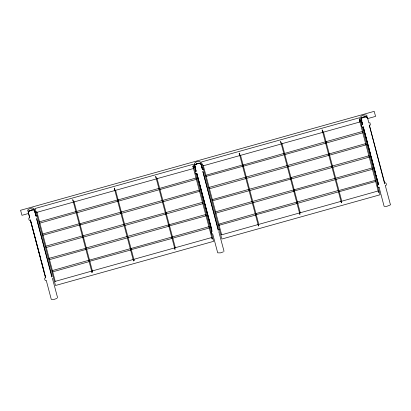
<?xml version="1.0" encoding="UTF-8"?>
<svg xmlns="http://www.w3.org/2000/svg" width="411" height="411" viewBox="0 0 411 411"><rect width="100%" height="100%" fill="white"/><g stroke="black" fill="none" stroke-linecap="round" stroke-linejoin="round"><path stroke-width="0.62" d="M28.95 211.136L28.2 211.994L29.736 217.825C27.85 217.362 29.022 221.632 30.424 220.301M203.604 169.538L203.455 169.198L202.453 169.476L200.948 163.665C198.893 163.033 196.263 163.881 194.614 165.222L196.145 171.274C194.259 170.806 195.436 175.076 196.833 173.745M157.023 178.651L193.668 168.484L192.851 166.008L212.148 239.048L211.835 237.491L175.184 247.746L175.312 247.987M281.956 143.701L322.928 132.321M297.651 203.275L338.628 191.839L338.253 190.504L297.276 201.971L297.549 202.787M370.563 125.144L369.89 122.678L368.867 122.925L367.357 117.109C365.307 116.483 362.672 117.325 361.022 118.666L362.559 124.718C360.668 124.256 361.844 128.52 363.242 127.194M200.804 163.059C200.83 159.864 193.052 161.913 194.316 164.652C195.544 164.385 201.143 161.564 200.707 164.205M28.678 211.434L31.806 210.175L34.329 210.062L36.045 216.032L37.124 215.898M34.329 209.718C34.447 206.379 28.796 208.629 27.609 210.108C27.265 213.376 35.012 206.887 34.298 210.761M366.504 116.755L366.607 116.488L366.761 117.058M28.179 211.382L28.118 212.014L28.575 212.24M194.588 164.826L194.526 165.458L194.984 165.684M367.259 117.536C367.547 115.239 359.692 117.402 361.397 119.133M361.644 118.132L361.927 117.916M366.73 116.96C369.001 113.143 358.341 115.301 361.017 118.281M195.359 164.58L196.71 163.922M390.224 204.991L386.838 206.327L384.11 206.286L379.07 187.205M29.104 211.028L30.594 210.375M362.117 117.808L362.836 117.474M56.98 298.391L54.021 299.434L51.288 299.393L46.232 280.281C45.082 281.828 43.623 277.44 45.595 277.851L30.311 219.746M223.389 251.835L220.43 252.883L217.702 252.837L212.646 233.725C211.49 235.272 210.031 230.884 212.004 231.295L196.72 173.19M363.118 117.371L364.346 117.017M197.003 163.825L198.246 163.506M28.77 213.401L21.973 215.307L20.56 210.283L374.18 111.355L375.592 116.38L367.557 118.625M34.956 211.675L36.189 211.326M193.838 167.226L195.693 166.707M201.256 165.15L202.489 164.806M360.139 120.7L361.993 120.182M156.514 178.877L115.537 190.339L115.517 190.036L127.764 236.258M239.973 155.528L203.317 165.782L203.296 165.479L215.549 211.701M281.448 143.927L240.471 155.389L240.456 155.132M159.355 189.702L118.378 201.164L118.173 200.306M325.764 143.146L284.787 154.613L284.633 153.925M162.694 200.404L199.345 190.149L199.551 191.007M287.13 165.592L246.148 177.054L246.276 177.372M287.628 165.453L328.605 153.986M121.091 213.479L80.114 224.94L79.965 224.257M162.571 201.873L121.594 213.34L121.44 212.651M246.025 178.528L209.374 188.783L209.312 188.428M82.457 235.919L45.806 246.174L46.027 246.821M82.971 235.801L123.937 224.319M248.866 189.368L212.215 199.623L212.338 199.936M202.936 203.656L166.285 213.91L166.224 213.556M369.345 157.1L332.694 167.354L332.633 167.005M206.152 215.826L169.471 225.87M208.994 226.667L172.343 236.921L172.615 237.738M218.323 229.528L219.32 229.251M363.129 126.639L378.423 184.77C376.538 184.303 377.709 188.572 379.112 187.241M384.732 182.977C386.135 181.657 387.296 185.89 385.42 185.474M31.21 210.201L32.135 210.006M364.655 116.95L366.648 116.924M199.366 163.362L199.803 163.373M361.5 118.039L361.331 117.844L361.5 118.486M341.639 201.246L378.243 190.94L378.562 192.492L359.26 119.457L360.077 121.928L323.426 132.183L323.4 131.88M284.273 154.736L243.307 166.214L243.107 165.356M221.534 234.845L258.139 224.54L258.452 226.091L239.156 153.056L239.839 155.291M76.538 211.454L117.505 199.972L117.752 200.989M55.125 281.401L91.73 271.096L92.043 272.647L72.747 199.612L73.559 202.084L36.908 212.338L36.887 212.035M194.999 164.539L195.091 165.042M28.59 211.095L28.683 211.593M366.088 144.847L329.478 155.183L329.375 154.67M322.876 132.27L322.111 129.85L341.407 202.885L341.094 201.333L300.112 212.795L300.246 213.037M329.149 153.925L365.759 143.593L366.006 144.61M242.767 166.275L206.127 176.401M258.766 224.637L258.637 224.401L299.614 212.934L299.932 214.491L280.636 141.451L281.319 143.686M215.472 211.87L252.082 201.539L252.149 201.893M162.556 201.858L162.196 200.542L121.219 212.004L121.343 212.323M118.044 199.91L158.98 188.372L159.273 189.522M117.834 201.226L76.898 212.77L76.698 211.912M79.575 225.002L42.955 235.236M52.279 270.597L88.889 260.266L89.264 261.601L52.613 271.856L52.413 270.993M325.723 143.069L325.389 141.816L284.489 153.457M338.834 190.545L375.433 180.321M243.014 165.063L283.914 153.421L284.207 154.572M245.984 178.451L245.65 177.198L208.999 187.447L209.22 188.094M218.729 224.149L255.298 213.715L255.673 215.045L219.022 225.3L218.868 224.612M199.643 191.3L163.069 201.734L162.967 201.22M206.111 215.749L205.777 214.496L169.127 224.745L169.353 225.392M156.386 178.636L155.702 176.401L174.999 249.441L174.685 247.884L133.703 259.351L134.078 260.302M159.56 188.408L196.129 177.978L196.237 178.492M121.05 213.401L120.721 212.148L79.821 223.79M76.318 212.728L39.749 223.163L39.595 222.474M369.268 156.92L368.975 155.769L332.319 166.023L332.545 166.666M326.015 141.99L325.902 141.692L362.543 131.422L362.913 132.753L326.262 143.007L326.159 142.494M79.534 224.899L79.241 223.748L42.59 234.003L42.765 234.476M92.603 271.907L92.228 270.957L133.205 259.49L133.518 261.042L114.222 188.007L115.039 190.478L74.062 201.945L74.037 201.642L83.043 235.585M39.497 222.145L39.374 221.832L76.025 211.578L76.225 212.436M291.019 178.097L290.86 177.639L331.821 166.162L331.888 166.512M242.685 166.039L242.433 165.022L205.783 175.276L205.957 175.749M249.539 189.702L249.379 189.245L290.377 177.973M202.813 203.337L202.561 202.32L165.91 212.574L166.085 213.047M124.605 224.653L124.451 224.195L165.417 212.816M86.346 248.429L86.187 247.972L127.153 236.489L127.215 236.844M294.281 190.442L294.06 189.795L335.037 178.333L335.412 179.669L294.404 190.92M252.806 202.048L252.595 201.416L293.562 189.939L293.937 191.269L252.955 202.736L252.893 202.382M215.605 212.266L215.806 213.129L252.457 202.875L252.19 202.053M196.283 178.662L196.504 179.309L159.853 189.563L159.704 188.875M127.872 236.998L127.651 236.351L168.628 224.889L169.003 226.22L128.026 237.686L127.96 237.332M130.518 249.349L130.739 249.996L89.732 261.252M89.613 260.774L89.403 260.142L130.369 248.665L130.472 249.179M375.51 180.629L375.782 181.446L339.126 191.701L339.065 191.346M335.808 179.011L335.556 178.21L372.191 167.94L372.566 169.275L335.905 179.427M331.929 166.676L332.196 167.493L291.219 178.96L291.158 178.605M246.374 177.701L246.523 178.389L287.505 166.923L287.161 165.803M256.068 214.393L255.817 213.592L296.778 202.109L297.153 203.44L256.145 214.696M131.135 249.343L130.883 248.542L171.844 237.06L172.219 238.39L131.212 249.647M127.256 237.003L127.523 237.825L86.546 249.287L86.485 248.938M385.359 185.746L390.445 204.729M218.786 231.686L224.036 251.28M52.377 278.242L57.622 297.836M369.33 125.078L384.681 182.916M363.334 127.009L370.876 155.373M371.205 156.601L372.52 161.538M372.844 162.766L374.159 167.703M374.483 168.931L375.798 173.868M376.127 175.096L376.615 176.951M376.944 178.179L377.437 180.033M377.766 181.261L378.259 183.116M202.921 171.634L218.267 229.472M196.926 173.565L211.845 229.672M36.836 219.417L52.022 276.639M30.517 220.116L39.204 252.796M39.533 254.029L40.843 258.961M41.172 260.194L42.487 265.126M42.811 266.359L44.126 271.291M44.45 272.524L44.943 274.373M45.272 275.606L45.765 277.456M363.175 127.071L378.428 184.78M361.737 125.139L359.615 117.716L201.524 161.944L221.575 238.051L221.95 239.002L380.041 194.778L378.089 187.036M362.225 126.999L377.596 185.181M323.436 131.864L338.87 190.278M339.193 191.49L341.762 201.231M281.956 143.47L300.287 212.836M240.481 155.07L252.698 201.308M253.017 202.525L258.807 224.437M215.867 212.919L221.657 234.83M200.347 163.614L200.203 163.126M196.766 173.622L212.019 231.336M195.328 171.695L193.201 164.272L35.115 208.5L55.495 285.506L213.628 241.334L195.816 173.55M157.028 178.42L175.353 247.787M128.088 237.476L134.197 260.605M83.371 236.818L86.289 247.864M86.608 249.081L92.557 271.599M36.913 211.999L45.94 246.153M46.263 247.391L55.238 281.35M30.357 220.178L45.611 277.887M369.253 124.929L384.66 183.933M202.844 171.479L218.251 230.489M36.435 218.036L51.843 277.04M328.672 154.341L328.98 155.322L288.003 166.784L287.895 166.27M290.407 178.117L290.721 179.098L249.739 190.56L249.636 190.046M248.932 189.718L249.241 190.699L212.559 200.743M209.06 227.016L209.369 227.997L172.712 238.154M165.474 213.068L165.787 214.049L124.81 225.511L124.703 224.997M123.999 224.668L124.307 225.649L83.33 237.116L83.228 236.602M85.735 248.444L86.048 249.426L49.397 259.68L49.022 258.349L85.704 248.306M194.614 165.222L196.145 171.274M28.205 211.773L29.736 217.825M82.488 236.13L82.817 237.239L46.181 247.509L46.114 247.155M202.51 169.548L200.943 163.881L202.489 169.517M36.096 216.099L34.534 210.437L36.081 216.068M362.559 124.718L361.022 118.666L362.548 124.692"/></g></svg>
